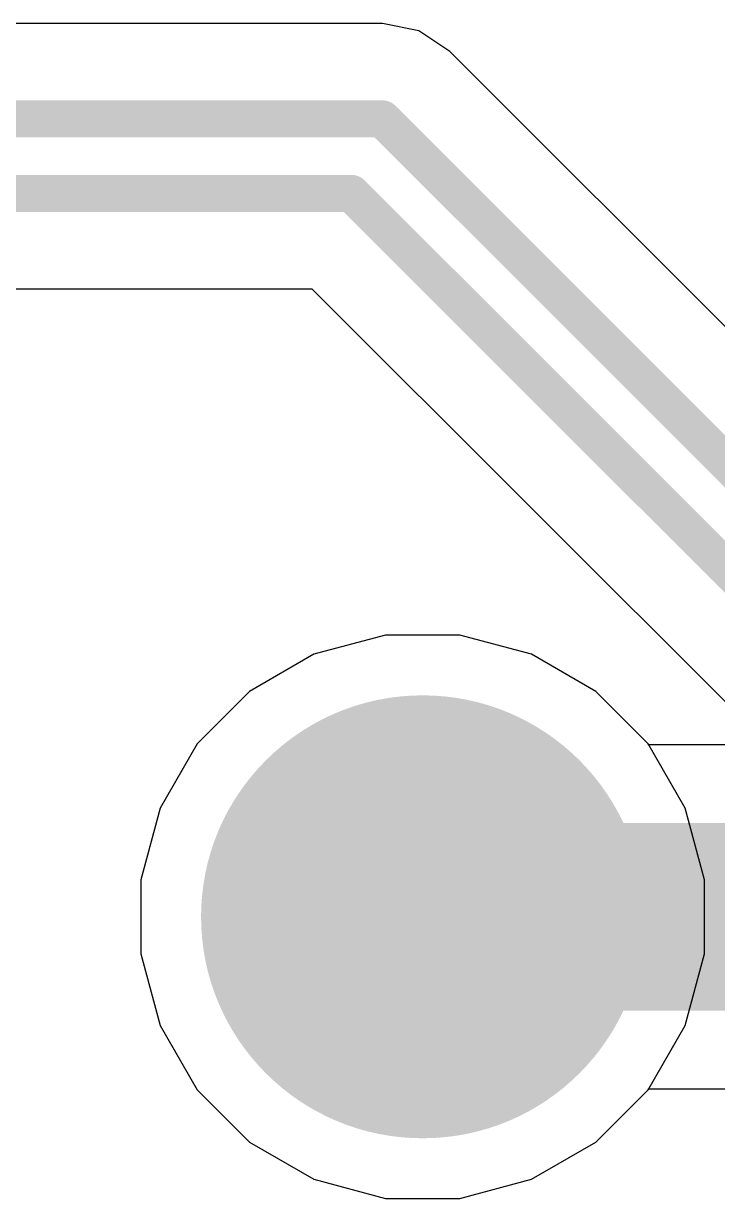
# Model space of a CAD drawing. Header units: inches. Extents: x 0 to 5271, y 0 to 5417.
# Drawn here: x 95.129 to 97.478, y 97.217 to 101.196 of the extents above; entities that cross this region are included whole.
import ezdxf

# ---------------------------------------------------------------- set-up
doc = ezdxf.new("R2010")
doc.units = ezdxf.units.IN
for name, color, linetype in [('Bottom Layer', 5, 'Continuous'), ('Bottom Solder', 6, 'Continuous'), ('Drill Drawing', 1, 'Continuous'), ('L2_GND1', 16, 'Continuous'), ('L3_SIG1', 76, 'Continuous'), ('L4_PWR', 90, 'Continuous'), ('L5_GND2', 156, 'Continuous'), ('L6_SIG2', 130, 'Continuous'), ('L7_GND3', 216, 'Continuous'), ('Multi-Layer', 9, 'Continuous'), ('Pad Holes', 156, 'Continuous'), ('Top Layer', 1, 'Continuous'), ('Top Solder', 216, 'Continuous')]:
    doc.layers.add(name, color=color, linetype=linetype)

# ---------------------------------------------------------------- blocks, each defined once
blk = doc.blocks.new('U224_081N_1BR61_529')
at = {"layer": 'Bottom Layer'}
h = blk.add_hatch(color=5, dxfattribs=at)
edge = h.paths.add_edge_path()
edge.add_arc((-3.5, -0.375), 0.7, 0, 360)
at = {"layer": 'Bottom Solder'}
h = blk.add_hatch(color=6, dxfattribs=at)
edge = h.paths.add_edge_path()
edge.add_arc((-3.5, -0.375), 0.75, 0, 360)
at = {"layer": 'L2_GND1'}
h = blk.add_hatch(color=16, dxfattribs=at)
edge = h.paths.add_edge_path()
edge.add_arc((-3.5, -0.375), 0.7, 0, 360)
at = {"layer": 'L3_SIG1'}
h = blk.add_hatch(color=76, dxfattribs=at)
edge = h.paths.add_edge_path()
edge.add_arc((-3.5, -0.375), 0.7, 0, 360)
at = {"layer": 'L4_PWR'}
h = blk.add_hatch(color=90, dxfattribs=at)
edge = h.paths.add_edge_path()
edge.add_arc((-3.5, -0.375), 0.7, 0, 360)
at = {"layer": 'L5_GND2'}
h = blk.add_hatch(color=156, dxfattribs=at)
edge = h.paths.add_edge_path()
edge.add_arc((-3.5, -0.375), 0.7, 0, 360)
at = {"layer": 'L6_SIG2'}
h = blk.add_hatch(color=130, dxfattribs=at)
edge = h.paths.add_edge_path()
edge.add_arc((-3.5, -0.375), 0.7, 0, 360)
at = {"layer": 'L7_GND3'}
h = blk.add_hatch(color=216, dxfattribs=at)
edge = h.paths.add_edge_path()
edge.add_arc((-3.5, -0.375), 0.7, 0, 360)
at = {"layer": 'Multi-Layer'}
h = blk.add_hatch(color=9, dxfattribs=at)
edge = h.paths.add_edge_path()
edge.add_arc((-3.5, -0.375), 0.7, 0, 360)
at = {"layer": 'Pad Holes'}
h = blk.add_hatch(color=7, dxfattribs=at)
edge = h.paths.add_edge_path()
edge.add_arc((-3.5, -0.375), 0.4, 0, 360)
at = {"layer": 'Top Layer'}
h = blk.add_hatch(color=1, dxfattribs=at)
edge = h.paths.add_edge_path()
edge.add_arc((-3.5, -0.375), 0.7, 0, 360)
at = {"layer": 'Top Solder'}
h = blk.add_hatch(color=216, dxfattribs=at)
edge = h.paths.add_edge_path()
edge.add_arc((-3.5, -0.375), 0.75, 0, 360)

msp = doc.modelspace()

# ---------------------------------------------------------------- linework, layer by layer
at = {"layer": 'Bottom Layer'}
for p, q in [((96.3544, 99.125), (96.1118, 99.06)), ((96.6056, 99.125), (96.3544, 99.125)), ((96.8482, 99.06), (96.6056, 99.125)), ((96.1118, 99.06), (95.8942, 98.9344)), ((97.0658, 98.9344), (96.8482, 99.06)), ((95.8942, 98.9344), (95.7166, 98.7568)), ((97.2434, 98.7568), (97.0658, 98.9344)), ((95.7166, 98.7568), (95.591, 98.5392)), ((97.2452, 98.7537), (97.2434, 98.7568)), ((99.3998, 98.7537), (97.2452, 98.7537)), ((95.591, 98.5392), (95.526, 98.2966)), ((95.526, 98.2966), (95.526, 98.0454)), ((95.526, 98.0454), (95.591, 97.8028)), ((95.591, 97.8028), (95.7166, 97.5852)), ((95.7166, 97.5852), (95.8942, 97.4076)), ((97.0658, 97.4076), (97.2434, 97.5852)), ((97.2434, 97.5852), (97.2452, 97.5883)), ((97.2452, 97.5883), (100.4947, 97.5883)), ((95.8942, 97.4076), (96.1118, 97.282)), ((96.8482, 97.282), (97.0658, 97.4076)), ((96.1118, 97.282), (96.3544, 97.217)), ((96.6056, 97.217), (96.8482, 97.282)), ((96.3544, 97.217), (96.6056, 97.217))]:
    msp.add_line(p, q, dxfattribs=at)
msp.add_lwpolyline([(96.48, 98.171, 0.635, 0.635, 0), (100.7361, 98.171, 0.635, 0.635, 0)], format="xyseb", dxfattribs=at)
msp.add_lwpolyline([(96.3213, 98.171, 0.3175, 0.3175, 1), (96.6388, 98.171, 0.3175, 0.3175, 1)], format="xyseb", close=True, dxfattribs=at)
at = {"layer": 'Drill Drawing'}
for points in [[(96.353, 98.298, 0.0508, 0.0508, 0), (96.48, 98.425, 0.0508, 0.0508, 0)], [(96.48, 98.425, 0.0508, 0.0508, 0), (96.607, 98.298, 0.0508, 0.0508, 0)], [(96.226, 98.298, 0.0508, 0.0508, 0), (96.353, 98.171, 0.0508, 0.0508, 0)], [(96.226, 98.298, 0.0508, 0.0508, 0), (96.353, 98.298, 0.0508, 0.0508, 0)], [(96.607, 98.298, 0.0508, 0.0508, 0), (96.734, 98.298, 0.0508, 0.0508, 0)], [(96.607, 98.171, 0.0508, 0.0508, 0), (96.734, 98.298, 0.0508, 0.0508, 0)], [(96.226, 98.044, 0.0508, 0.0508, 0), (96.353, 98.171, 0.0508, 0.0508, 0)], [(96.607, 98.171, 0.0508, 0.0508, 0), (96.734, 98.044, 0.0508, 0.0508, 0)], [(96.226, 98.044, 0.0508, 0.0508, 0), (96.353, 98.044, 0.0508, 0.0508, 0)], [(96.353, 98.044, 0.0508, 0.0508, 0), (96.48, 97.917, 0.0508, 0.0508, 0)], [(96.48, 97.917, 0.0508, 0.0508, 0), (96.607, 98.044, 0.0508, 0.0508, 0)], [(96.607, 98.044, 0.0508, 0.0508, 0), (96.734, 98.044, 0.0508, 0.0508, 0)]]:
    msp.add_lwpolyline(points, format="xyseb", dxfattribs=at)
for points in [[(96.4673, 98.425, 0.0254, 0.0254, 1), (96.4927, 98.425, 0.0254, 0.0254, 1)], [(96.4673, 98.425, 0.0254, 0.0254, 1), (96.4927, 98.425, 0.0254, 0.0254, 1)], [(96.2133, 98.298, 0.0254, 0.0254, 1), (96.2387, 98.298, 0.0254, 0.0254, 1)], [(96.2133, 98.298, 0.0254, 0.0254, 1), (96.2387, 98.298, 0.0254, 0.0254, 1)], [(96.3403, 98.298, 0.0254, 0.0254, 1), (96.3657, 98.298, 0.0254, 0.0254, 1)], [(96.3403, 98.298, 0.0254, 0.0254, 1), (96.3657, 98.298, 0.0254, 0.0254, 1)], [(96.5943, 98.298, 0.0254, 0.0254, 1), (96.6197, 98.298, 0.0254, 0.0254, 1)], [(96.5943, 98.298, 0.0254, 0.0254, 1), (96.6197, 98.298, 0.0254, 0.0254, 1)], [(96.7213, 98.298, 0.0254, 0.0254, 1), (96.7467, 98.298, 0.0254, 0.0254, 1)], [(96.7213, 98.298, 0.0254, 0.0254, 1), (96.7467, 98.298, 0.0254, 0.0254, 1)], [(96.3403, 98.171, 0.0254, 0.0254, 1), (96.3657, 98.171, 0.0254, 0.0254, 1)], [(96.3403, 98.171, 0.0254, 0.0254, 1), (96.3657, 98.171, 0.0254, 0.0254, 1)], [(96.5943, 98.171, 0.0254, 0.0254, 1), (96.6197, 98.171, 0.0254, 0.0254, 1)], [(96.5943, 98.171, 0.0254, 0.0254, 1), (96.6197, 98.171, 0.0254, 0.0254, 1)], [(96.2133, 98.044, 0.0254, 0.0254, 1), (96.2387, 98.044, 0.0254, 0.0254, 1)], [(96.2133, 98.044, 0.0254, 0.0254, 1), (96.2387, 98.044, 0.0254, 0.0254, 1)], [(96.3403, 98.044, 0.0254, 0.0254, 1), (96.3657, 98.044, 0.0254, 0.0254, 1)], [(96.3403, 98.044, 0.0254, 0.0254, 1), (96.3657, 98.044, 0.0254, 0.0254, 1)], [(96.5943, 98.044, 0.0254, 0.0254, 1), (96.6197, 98.044, 0.0254, 0.0254, 1)], [(96.5943, 98.044, 0.0254, 0.0254, 1), (96.6197, 98.044, 0.0254, 0.0254, 1)], [(96.7213, 98.044, 0.0254, 0.0254, 1), (96.7467, 98.044, 0.0254, 0.0254, 1)], [(96.7213, 98.044, 0.0254, 0.0254, 1), (96.7467, 98.044, 0.0254, 0.0254, 1)], [(96.4673, 97.917, 0.0254, 0.0254, 1), (96.4927, 97.917, 0.0254, 0.0254, 1)], [(96.4673, 97.917, 0.0254, 0.0254, 1), (96.4927, 97.917, 0.0254, 0.0254, 1)]]:
    msp.add_lwpolyline(points, format="xyseb", close=True, dxfattribs=at)
at = {"layer": 'L2_GND1'}
for p, q in [((96.3544, 99.125), (96.1118, 99.06)), ((96.6056, 99.125), (96.3544, 99.125)), ((96.8482, 99.06), (96.6056, 99.125)), ((96.1118, 99.06), (95.8942, 98.9344)), ((97.0658, 98.9344), (96.8482, 99.06)), ((95.8942, 98.9344), (95.7166, 98.7568)), ((97.2434, 98.7568), (97.0658, 98.9344)), ((95.7166, 98.7568), (95.591, 98.5392)), ((97.369, 98.5392), (97.2434, 98.7568)), ((95.591, 98.5392), (95.526, 98.2966)), ((97.434, 98.2966), (97.369, 98.5392)), ((95.526, 98.2966), (95.526, 98.0454)), ((97.434, 98.0454), (97.434, 98.2966)), ((95.526, 98.0454), (95.591, 97.8028)), ((97.369, 97.8028), (97.434, 98.0454)), ((95.591, 97.8028), (95.7166, 97.5852)), ((97.2434, 97.5852), (97.369, 97.8028)), ((95.7166, 97.5852), (95.8942, 97.4076)), ((97.0658, 97.4076), (97.2434, 97.5852)), ((95.8942, 97.4076), (96.1118, 97.282)), ((96.8482, 97.282), (97.0658, 97.4076)), ((96.1118, 97.282), (96.3544, 97.217)), ((96.6056, 97.217), (96.8482, 97.282)), ((96.3544, 97.217), (96.6056, 97.217))]:
    msp.add_line(p, q, dxfattribs=at)
at = {"layer": 'L3_SIG1'}
for p, q in [((96.3437, 101.1963), (94.1132, 101.1963)), ((96.4673, 101.1718), (96.3437, 101.1963)), ((96.5721, 101.1017), (96.4673, 101.1718)), ((99.4085, 98.2654), (96.5721, 101.1017)), ((93.8748, 100.2978), (96.1053, 100.2978)), ((96.1053, 100.2978), (98.9417, 97.4614)), ((96.3544, 99.125), (96.1118, 99.06)), ((96.6056, 99.125), (96.3544, 99.125)), ((96.8482, 99.06), (96.6056, 99.125)), ((96.1118, 99.06), (95.8942, 98.9344)), ((97.0658, 98.9344), (96.8482, 99.06)), ((95.8942, 98.9344), (95.7166, 98.7568)), ((97.2434, 98.7568), (97.0658, 98.9344)), ((95.7166, 98.7568), (95.591, 98.5392)), ((97.369, 98.5392), (97.2434, 98.7568)), ((95.591, 98.5392), (95.526, 98.2966)), ((97.434, 98.2966), (97.369, 98.5392)), ((95.526, 98.2966), (95.526, 98.0454)), ((97.434, 98.0454), (97.434, 98.2966)), ((95.526, 98.0454), (95.591, 97.8028)), ((97.369, 97.8028), (97.434, 98.0454)), ((95.591, 97.8028), (95.7166, 97.5852)), ((97.2434, 97.5852), (97.369, 97.8028)), ((95.7166, 97.5852), (95.8942, 97.4076)), ((97.0658, 97.4076), (97.2434, 97.5852)), ((95.8942, 97.4076), (96.1118, 97.282)), ((96.8482, 97.282), (97.0658, 97.4076)), ((96.1118, 97.282), (96.3544, 97.217)), ((96.6056, 97.217), (96.8482, 97.282)), ((96.3544, 97.217), (96.6056, 97.217))]:
    msp.add_line(p, q, dxfattribs=at)
for points in [[(93.9794, 100.8733, 0.1256, 0.1256, 0), (96.3437, 100.8733, 0.1256, 0.1256, 0)], [(96.3437, 100.8733, 0.1256, 0.1256, 0), (99.2747, 97.9424, 0.1256, 0.1256, 0)], [(93.8748, 100.6208, 0.1256, 0.1256, 0), (96.2391, 100.6208, 0.1256, 0.1256, 0)], [(96.2391, 100.6208, 0.1256, 0.1256, 0), (99.1701, 97.6898, 0.1256, 0.1256, 0)]]:
    msp.add_lwpolyline(points, format="xyseb", dxfattribs=at)
for points in [[(96.3123, 100.8733, 0.0628, 0.0628, 1), (96.3751, 100.8733, 0.0628, 0.0628, 1)], [(96.3123, 100.8733, 0.0628, 0.0628, 1), (96.3751, 100.8733, 0.0628, 0.0628, 1)], [(96.2077, 100.6208, 0.0628, 0.0628, 1), (96.2705, 100.6208, 0.0628, 0.0628, 1)], [(96.2077, 100.6208, 0.0628, 0.0628, 1), (96.2705, 100.6208, 0.0628, 0.0628, 1)]]:
    msp.add_lwpolyline(points, format="xyseb", close=True, dxfattribs=at)
at = {"layer": 'L4_PWR'}
for p, q in [((96.3544, 99.125), (96.1118, 99.06)), ((96.6056, 99.125), (96.3544, 99.125)), ((96.8482, 99.06), (96.6056, 99.125)), ((96.1118, 99.06), (95.8942, 98.9344)), ((97.0658, 98.9344), (96.8482, 99.06)), ((95.8942, 98.9344), (95.7166, 98.7568)), ((97.2434, 98.7568), (97.0658, 98.9344)), ((95.7166, 98.7568), (95.591, 98.5392)), ((97.369, 98.5392), (97.2434, 98.7568)), ((95.591, 98.5392), (95.526, 98.2966)), ((97.434, 98.2966), (97.369, 98.5392)), ((95.526, 98.2966), (95.526, 98.0454)), ((97.434, 98.0454), (97.434, 98.2966)), ((95.526, 98.0454), (95.591, 97.8028)), ((97.369, 97.8028), (97.434, 98.0454)), ((95.591, 97.8028), (95.7166, 97.5852)), ((97.2434, 97.5852), (97.369, 97.8028)), ((95.7166, 97.5852), (95.8942, 97.4076)), ((97.0658, 97.4076), (97.2434, 97.5852)), ((95.8942, 97.4076), (96.1118, 97.282)), ((96.8482, 97.282), (97.0658, 97.4076)), ((96.1118, 97.282), (96.3544, 97.217)), ((96.6056, 97.217), (96.8482, 97.282)), ((96.3544, 97.217), (96.6056, 97.217))]:
    msp.add_line(p, q, dxfattribs=at)
at = {"layer": 'L5_GND2'}
for p, q in [((96.3544, 99.125), (96.1118, 99.06)), ((96.6056, 99.125), (96.3544, 99.125)), ((96.8482, 99.06), (96.6056, 99.125)), ((96.1118, 99.06), (95.8942, 98.9344)), ((97.0658, 98.9344), (96.8482, 99.06)), ((95.8942, 98.9344), (95.7166, 98.7568)), ((97.2434, 98.7568), (97.0658, 98.9344)), ((95.7166, 98.7568), (95.591, 98.5392)), ((97.369, 98.5392), (97.2434, 98.7568)), ((95.591, 98.5392), (95.526, 98.2966)), ((97.434, 98.2966), (97.369, 98.5392)), ((95.526, 98.2966), (95.526, 98.0454)), ((97.434, 98.0454), (97.434, 98.2966)), ((95.526, 98.0454), (95.591, 97.8028)), ((97.369, 97.8028), (97.434, 98.0454)), ((95.591, 97.8028), (95.7166, 97.5852)), ((97.2434, 97.5852), (97.369, 97.8028)), ((95.7166, 97.5852), (95.8942, 97.4076)), ((97.0658, 97.4076), (97.2434, 97.5852)), ((95.8942, 97.4076), (96.1118, 97.282)), ((96.8482, 97.282), (97.0658, 97.4076)), ((96.1118, 97.282), (96.3544, 97.217)), ((96.6056, 97.217), (96.8482, 97.282)), ((96.3544, 97.217), (96.6056, 97.217))]:
    msp.add_line(p, q, dxfattribs=at)
at = {"layer": 'L6_SIG2'}
for p, q in [((96.3544, 99.125), (96.1118, 99.06)), ((96.6056, 99.125), (96.3544, 99.125)), ((96.8482, 99.06), (96.6056, 99.125)), ((96.1118, 99.06), (95.8942, 98.9344)), ((97.0658, 98.9344), (96.8482, 99.06)), ((95.8942, 98.9344), (95.7166, 98.7568)), ((97.2434, 98.7568), (97.0658, 98.9344)), ((95.7166, 98.7568), (95.591, 98.5392)), ((97.369, 98.5392), (97.2434, 98.7568)), ((95.591, 98.5392), (95.526, 98.2966)), ((97.434, 98.2966), (97.369, 98.5392)), ((95.526, 98.2966), (95.526, 98.0454)), ((97.434, 98.0454), (97.434, 98.2966)), ((95.526, 98.0454), (95.591, 97.8028)), ((97.369, 97.8028), (97.434, 98.0454)), ((95.591, 97.8028), (95.7166, 97.5852)), ((97.2434, 97.5852), (97.369, 97.8028)), ((95.7166, 97.5852), (95.8942, 97.4076)), ((97.0658, 97.4076), (97.2434, 97.5852)), ((95.8942, 97.4076), (96.1118, 97.282)), ((96.8482, 97.282), (97.0658, 97.4076)), ((96.1118, 97.282), (96.3544, 97.217)), ((96.6056, 97.217), (96.8482, 97.282)), ((96.3544, 97.217), (96.6056, 97.217))]:
    msp.add_line(p, q, dxfattribs=at)
at = {"layer": 'L7_GND3'}
for p, q in [((96.3544, 99.125), (96.1118, 99.06)), ((96.6056, 99.125), (96.3544, 99.125)), ((96.8482, 99.06), (96.6056, 99.125)), ((96.1118, 99.06), (95.8942, 98.9344)), ((97.0658, 98.9344), (96.8482, 99.06)), ((95.8942, 98.9344), (95.7166, 98.7568)), ((97.2434, 98.7568), (97.0658, 98.9344)), ((95.7166, 98.7568), (95.591, 98.5392)), ((97.369, 98.5392), (97.2434, 98.7568)), ((95.591, 98.5392), (95.526, 98.2966)), ((97.434, 98.2966), (97.369, 98.5392)), ((95.526, 98.2966), (95.526, 98.0454)), ((97.434, 98.0454), (97.434, 98.2966)), ((95.526, 98.0454), (95.591, 97.8028)), ((97.369, 97.8028), (97.434, 98.0454)), ((95.591, 97.8028), (95.7166, 97.5852)), ((97.2434, 97.5852), (97.369, 97.8028)), ((95.7166, 97.5852), (95.8942, 97.4076)), ((97.0658, 97.4076), (97.2434, 97.5852)), ((95.8942, 97.4076), (96.1118, 97.282)), ((96.8482, 97.282), (97.0658, 97.4076)), ((96.1118, 97.282), (96.3544, 97.217)), ((96.6056, 97.217), (96.8482, 97.282)), ((96.3544, 97.217), (96.6056, 97.217))]:
    msp.add_line(p, q, dxfattribs=at)
at = {"layer": 'Top Layer'}
for p, q in [((96.3544, 99.125), (96.1118, 99.06)), ((96.6056, 99.125), (96.3544, 99.125)), ((96.8482, 99.06), (96.6056, 99.125)), ((96.1118, 99.06), (95.8942, 98.9344)), ((97.0658, 98.9344), (96.8482, 99.06)), ((95.8942, 98.9344), (95.7166, 98.7568)), ((97.2434, 98.7568), (97.0658, 98.9344)), ((95.7166, 98.7568), (95.591, 98.5392)), ((97.369, 98.5392), (97.2434, 98.7568)), ((95.591, 98.5392), (95.526, 98.2966)), ((97.434, 98.2966), (97.369, 98.5392)), ((95.526, 98.2966), (95.526, 98.0454)), ((97.434, 98.0454), (97.434, 98.2966)), ((95.526, 98.0454), (95.591, 97.8028)), ((97.369, 97.8028), (97.434, 98.0454)), ((95.591, 97.8028), (95.7166, 97.5852)), ((97.2434, 97.5852), (97.369, 97.8028)), ((95.7166, 97.5852), (95.8942, 97.4076)), ((97.0658, 97.4076), (97.2434, 97.5852)), ((95.8942, 97.4076), (96.1118, 97.282)), ((96.8482, 97.282), (97.0658, 97.4076)), ((96.1118, 97.282), (96.3544, 97.217)), ((96.6056, 97.217), (96.8482, 97.282)), ((96.3544, 97.217), (96.6056, 97.217))]:
    msp.add_line(p, q, dxfattribs=at)

# ---------------------------------------------------------------- block references
at = {"rotation": 180}
msp.add_blockref('U224_081N_1BR61_529', (92.98, 97.796), dxfattribs=at)

doc.saveas('drawing.dxf')
